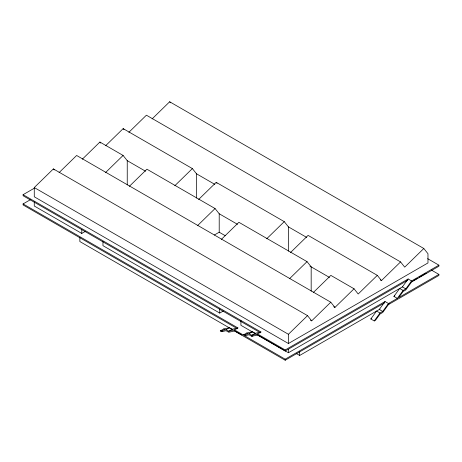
<?xml version="1.0" encoding="UTF-8"?>
<svg xmlns="http://www.w3.org/2000/svg" width="462" height="462" viewBox="0 0 462 462"><rect width="100%" height="100%" fill="white"/><g stroke="black" fill="none" stroke-linecap="round" stroke-linejoin="round"><path stroke-width="0.69" d="M370.824 318.971L376.588 311.03L380.007 313.005L382.715 311.44L388.478 303.505L397.343 298.388L403.107 290.448L405.815 288.883L411.573 280.942L438.9 265.171L438.9 266.222L411.573 281.999L405.815 289.94L403.107 291.499L398.66 297.626L438.9 274.393L438.9 275.444L388.478 304.556L382.715 312.497L380.007 314.062L375.56 320.183L374.243 320.946L370.824 318.971L371.702 318.462M388.478 303.505L385.06 301.53L379.296 309.465L382.715 311.44M374.243 320.946L380.007 313.005M397.343 298.388L393.924 296.413L399.682 288.473L403.107 290.448M256.93 334.557L288.421 352.737L402.396 286.908L408.154 278.967L411.573 280.942M34.269 187.555L53.378 168.907L307.53 315.638L311.677 320.859L330.786 302.212L334.938 307.432L354.048 288.785L358.194 294.005L377.304 275.358L381.456 280.578L400.566 261.925L404.712 267.146L423.821 248.498L427.974 253.719L427.974 262.942L288.421 343.514L34.269 196.777L34.269 187.555L288.421 334.286L288.421 343.514M59.072 172.615L76.634 155.475L330.786 302.212M82.334 159.188L99.896 142.048L123.088 155.44L127.241 160.66L145.565 171.24M105.59 145.755L123.152 128.621L192.371 168.584L196.523 173.804L214.847 184.384M128.852 132.328L146.408 115.194L400.566 261.925M152.108 118.901L169.669 101.767L423.821 248.498M105.532 172.58L123.088 155.44M129.354 186.33L146.916 169.196L215.061 208.541L219.207 213.762L237.532 224.341M174.809 185.724L192.371 168.584M198.637 199.474L216.199 182.34L284.263 221.639L288.409 226.859L306.733 237.439M197.499 225.675L215.061 208.541M221.321 239.432L238.883 222.291L307.028 261.636L311.174 266.857L311.174 291.124M266.701 238.773L284.263 221.639M290.523 252.529L308.085 235.389L377.304 275.358M289.466 278.771L307.028 261.636M313.288 292.527L330.85 275.392L354.048 288.785M288.421 334.286L307.53 315.638M260.522 332.813L23.1 195.744L23.1 194.687L34.332 188.201M237.508 328.753L23.1 204.966L23.1 203.915L30.556 199.607M34.269 201.917L34.269 206L81.774 233.431L85.326 231.375M214.31 235.037L219.207 232.207L225.317 235.736M102.962 241.58L102.962 245.663L219.727 313.074L223.279 311.024M384.621 302.835L285.198 360.233L234.529 330.983L228.765 332.265L226.057 330.7L221.61 331.693L220.293 330.931L223.712 328.956L229.475 327.673L232.184 329.239L237.947 327.951L23.1 203.915M221.61 331.693L222.753 331.035M220.293 330.931L226.057 329.649L229.475 327.673M226.057 329.649L228.765 331.214L232.184 329.239M228.765 331.214L234.529 329.926L237.947 327.951M234.529 329.926L243.307 334.99L246.725 333.021L252.489 331.733L255.197 333.298L260.961 332.011L23.1 194.687M385.06 301.53L285.198 359.182L244.623 335.753L245.761 335.094M243.307 334.99L249.07 333.708L252.489 331.733M249.07 333.708L251.778 335.273L255.197 333.298M244.623 335.753L249.07 334.759L251.778 336.324L252.916 335.666M251.778 335.273L257.542 333.986L260.961 332.011M257.542 333.986L285.198 349.959L408.154 278.967M251.778 336.324L257.542 335.042L285.198 351.01L407.715 280.278M411.128 281.895L412.375 281.173M413.623 280.451L417.365 278.291M419.236 277.212L426.097 273.25M393.924 296.413L394.802 295.905M296.587 353.684L299.671 355.463L379.955 309.113M388.045 304.441L389.293 303.725M427.65 258.674L438.9 265.171M431.398 270.062L438.9 274.393M402.396 286.908L405.815 288.883M380.209 279.857L381.456 280.578M309.944 266.147L329.498 277.437M333.714 306.728L334.938 307.432M310.429 320.137L311.677 320.859M255.076 333.483L240.916 325.312L240.916 320.547M246.725 333.021L247.603 333.524M232.346 329.585L79.857 241.545L79.857 237.462M234.222 330.671L241.718 334.996M223.712 328.956L224.59 329.464M169.669 101.767L170.501 102.807M216.199 182.34L217.025 183.385M123.152 128.621L123.983 129.666M99.896 142.048L100.722 143.093M53.378 168.907L54.204 169.947M299.671 351.38L299.671 355.463M288.409 226.859L288.409 251.126M288.421 349.33L288.421 352.737M285.198 349.959L285.198 351.01M285.198 359.182L285.198 360.233M219.727 308.991L219.727 313.074M219.207 213.762L219.207 232.207M196.523 173.804L196.523 198.071M127.241 160.66L127.241 184.933M81.774 229.343L81.774 233.431"/></g></svg>
